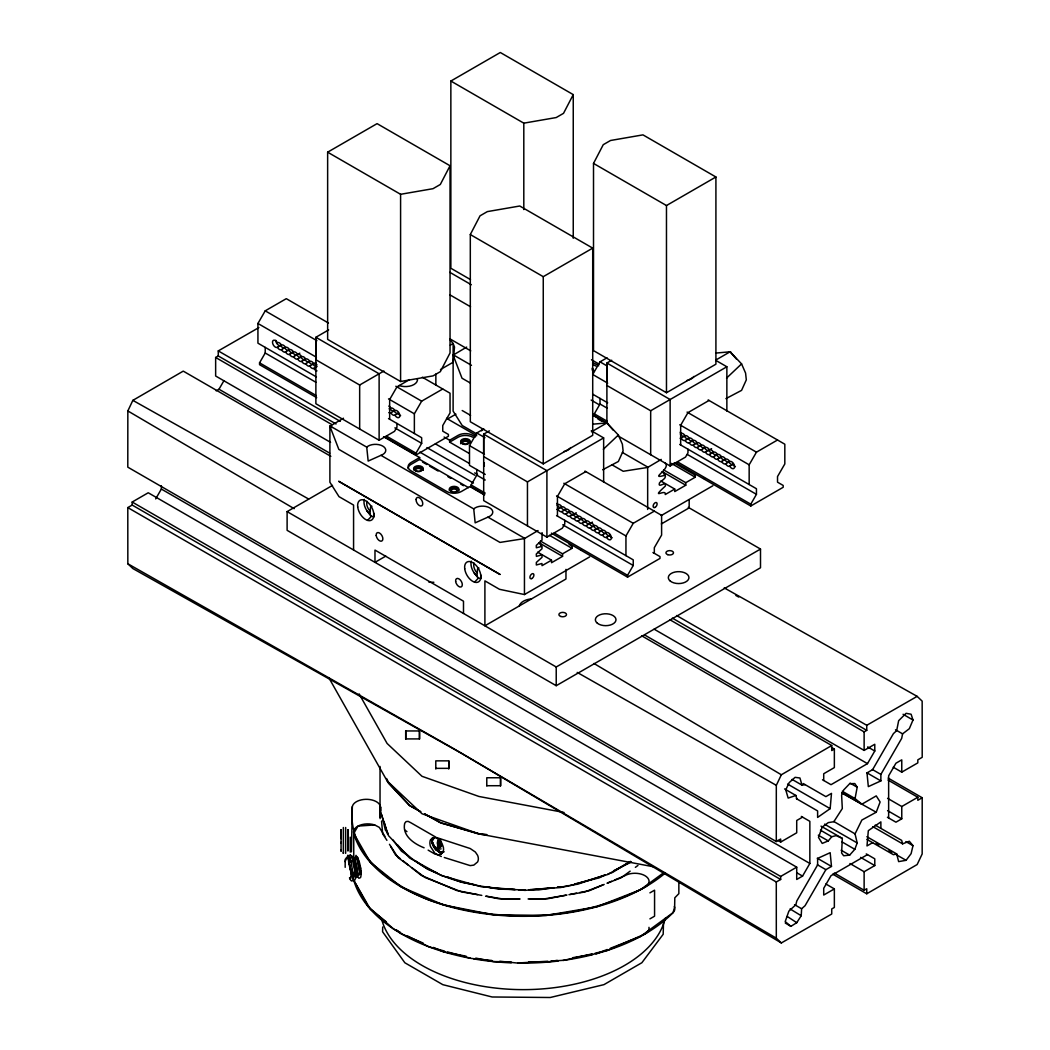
<?xml version="1.0" encoding="UTF-8"?>
<svg xmlns="http://www.w3.org/2000/svg" width="1050" height="1050" viewBox="0 0 1050 1050"><rect width="100%" height="100%" fill="white"/><g stroke="black" fill="none" stroke-linecap="round" stroke-linejoin="round"><path stroke-width="1.5" d="M330.829 456.33L183.251 371.123L132.851 400.365L127.838 410.944L127.798 467.158L776.291 841.562L780.662 839.029L780.662 842.061L777.827 840.42M341.066 843.386L341.066 829.776L341.066 838.648M343.35 852.403L343.35 853.361L343.35 827.492M345.647 853.361L345.647 827.492M347.944 851.064L347.944 846.576M347.944 849.109L347.944 849.804L347.944 831.036M350.227 852.101L350.227 837.165M380.034 817.084L380.034 766.434M380.034 816.624L380.034 807.384L380.743 810.377M405.72 730.957L405.72 738.911L419.501 738.911L419.501 730.957L405.72 730.957L405.72 739.095M435.789 769.007L435.789 760.856L448.757 760.856L448.757 768.994M437.43 845.946C447.733 841.47 427.717 851.078 441.105 848.859M448.757 760.856L448.757 768.351L435.789 768.351M483.683 454.702L483.683 434.162L489.352 430.881M486.78 785.899L486.78 777.761L500.561 777.761L500.561 785.715L486.78 785.715M606.9 383.565L606.9 363.024L611.691 360.242M695.376 474.915L695.244 477.212L685.768 482.685L685.768 485.218L674.743 491.584L674.743 489.051L665.254 494.524C666.579 488.066 649.294 500.771 665.241 486.176C667.511 479.666 657.3 489.352 659.505 482.869C660.699 480.729 667.787 478.039 664.637 474.836M665.254 462.998C671.37 469.022 647.837 480.06 665.241 475.191M776.291 841.562L776.317 785.334L781.344 774.769L831.731 745.526L641.589 635.749M888.142 778.089L922.202 797.751L922.163 853.978L917.149 864.544L866.749 893.786L832.689 874.125M380.1 818.606L380.783 807.437M382.712 926.979L382.594 931.77L404.854 962.771L442.837 984.677L492.122 996.988L550.239 997.5L603.934 984.651L641.878 962.719L663.193 934.264L663.534 921.48M380.481 808.356A14.162 8.177 0 0 0 367.881 799.365A14.162 8.177 0 0 0 352.327 806.649L351.435 851.826M352.708 856.957L353.679 857.561L356.961 874.427L356.449 877.695L357.092 871.159L355.333 861.446L353.679 857.561L350.149 855.041L349.046 856.538M345.174 867.339L345.174 859.254M821.008 826.14L842.31 838.372L841.614 853.02L843.649 855.763L849.647 855.12L854.831 849.319L857.181 842.94L855.054 833.884L861.866 820.037L876.238 812.228L880.123 801.977L876.238 795.887L861.866 804.195L842.047 792.684M801.216 915.731L801.622 908.749L805.074 905.691L825.878 869.663L831.482 866.421L830.169 852.692L817.622 858.414L817.622 864.898L796.819 900.926L795.847 904.746L788.865 911.124L785.216 921.572L790.886 926.349L796.753 922.688L801.216 915.731L790.072 908.933M354.939 858.651L356.016 855.383L358.89 860.606A11.721 2.336 78.5 0 1 359.992 864.806L360.688 868.127M796.333 798.643L817.622 810.928L817.622 817.412L830.169 808.644L831.482 793.393L825.878 796.635L803.171 783.523M353.338 880.294A12.954 2.835 80.9 0 0 355.477 877.367L353.679 857.561L350.149 855.041M438.336 843.544L437.916 844.134L437.837 841.667L438.428 842.861M572.158 546.053L572.04 548.349L562.551 553.822L540.369 541.012M861.866 804.195L855.054 798.578L857.181 787.224L854.831 783.549L849.647 783.72L843.649 789.994L841.614 795.126L842.31 808.553L833.818 821.73L828.279 822.609L822.229 827.072L818.488 837.401L822.229 843.413L828.279 840.906L831.784 836.719L836.141 835.616L842.31 838.372M902.593 733.858L901.674 738.386L880.871 774.414L880.871 780.898L868.324 786.621L866.998 772.892L872.616 769.65L893.419 733.622L896.674 730.629L898.656 720.681L906.071 713.317L911.111 714.223L912.988 720.024L909.326 728.687L902.593 733.858L895.492 729.763M428.151 850.133L434.897 854.044L438.165 854.818L441 854.122L442.942 852.075C445.187 847.271 441.013 843.281 440.212 838.766M872.799 826.639L902.593 843.846L909.326 841.26L912.988 845.657L911.111 853.65L906.071 860.304L898.642 861.617L896.674 853.913L866.867 836.706M441.131 843.544L441.158 844.987M345.056 861.604L347.931 855.396L351.133 860.856L353.259 877.721A12.954 2.822 80.9 0 1 349.479 877.826M440.449 839.462C438.113 839.593 436.761 842.244 437.522 844.331C440.002 848.269 441.853 839.278 440.554 844.738M440.593 839.501L437.837 841.116L437.876 845.158M355.477 877.367L356.961 874.427L356.449 866.158L353.679 857.561M347.931 855.396L351.619 875.28L349.821 878.758L353.259 872.655M450.043 165.756L440.317 184.472L433.02 188.685L400.588 194.302L327.639 152.184L327.639 339.386L400.588 381.504L433.02 375.887L440.317 371.674L450.043 352.958L450.043 165.756L377.081 123.638L327.639 152.184M470.308 234.557L480.034 215.827L487.331 211.614L519.75 206.01L592.712 248.128L592.712 435.33L543.257 463.877L470.308 421.759L470.308 234.557L543.257 276.675L592.712 248.128M450.857 81.047L500.299 52.5L573.247 94.618L563.522 113.334L556.224 117.547L523.806 123.165L450.857 81.047L450.857 268.249L470.492 279.589M593.512 163.419L603.251 144.69L610.536 140.49L642.967 134.873L715.916 176.991L715.916 364.192L666.474 392.739L593.512 350.621L593.512 163.419L666.474 205.537L715.916 176.991M155.689 498.894L161.359 489.064L161.359 485.822M216.195 390.849L218.991 389.235L223.86 380.809M316.431 376.95L257.933 343.179L257.933 323.479L265.217 310.839L286.296 298.673L328.466 323.019M316.68 397.648L259.547 364.665L259.547 362.841L265.217 353.01L265.217 347.392M343.481 418.228L329.897 426.261L329.897 482.226L338.992 496.637L353.574 505.063L353.574 549.99M414.369 433.506L414.369 413.805L421.667 401.166L442.746 388.999M466.686 347.091L453.114 355.123L462.013 378.223L470.348 383.027M422.336 377.212L450.043 393.212L450.043 412.913L442.746 425.552L442.746 431.169L448.416 434.438L448.416 436.262L415.997 454.978L415.997 453.167L421.667 443.336L421.667 437.719L388.526 418.583M485.244 474.429L469.494 465.334L469.494 445.62L476.792 432.981L483.814 428.925A11.458 6.615 60 0 0 481.648 430.789M484.719 494.668L471.122 486.806L471.122 484.982L476.792 475.151L476.792 469.547M607.031 357.801L600.009 361.856L592.712 374.483L607.674 383.132M607.937 423.531L594.326 415.669L594.326 413.844L600.009 404.027L600.009 398.409M565.963 569.376L565.963 579.009L484.903 625.8L484.903 580.873L499.485 589.299L524.449 594.549L524.449 538.584L538.02 530.552M647.666 509.447L647.666 467.447L661.238 459.414M625.944 555.647L625.944 535.946L633.242 523.307L654.321 511.14M652.942 552.523L659.991 556.592L659.991 558.416L627.559 577.133L627.559 575.308L633.242 565.477L633.242 559.86L556.566 515.602M749.162 484.523L749.162 464.809L756.446 452.169L777.525 440.002M708.146 399.945L784.822 444.216L784.822 463.929L777.525 476.556L777.525 482.173L783.195 485.454L783.195 487.279L750.776 505.995L750.776 504.171L756.446 494.34L756.446 488.736L679.77 444.465M825.851 883.982L834.356 888.904L834.356 907.436L831.731 908.946L831.731 914.012L781.344 942.953L461.527 753.362L132.851 568.549L127.838 563.771L127.798 507.596L132.182 505.063L132.182 502.031L148.234 492.765L796.714 867.169L796.714 879.467L802.554 876.094L809.852 863.454L809.852 821.336L801.334 816.428M822.491 779.783L831.009 784.691L867.484 763.639L874.781 750.999L874.781 744.266L864.124 750.409L654.111 629.16M353.732 856.813L353.732 833.411L358.037 826.087L374.679 824.946L379.299 827.374L384.917 836.391M432.233 843.229A10.657 7.573 44.5 0 1 431.917 840.866L433.269 838.622M430.513 839.921L432.311 837.966L436.642 837.572L470.203 848.531L475.348 852.022L477.579 855.304A10.474 8.111 30 0 1 477.566 861.984L473.799 865.121L470.19 865.607L444.308 857.496M433.086 837.48A10.316 7.337 44.4 0 0 433.072 845.906A10.316 7.337 44.4 0 0 440.856 852.666L435.868 849.621L431.878 841.312L434.267 837.887M353.259 877.721L351.619 875.28L348.705 862.509L348.337 858.414L349.479 856.826M442.299 852.679L441 854.122L439.031 851.655L442.299 852.679L442.942 852.075M355.806 859.399L357.63 857.404L361.148 873.39L356.527 876.671L359.651 873.639L361.148 873.39A11.681 3.124 78.7 0 0 360.701 868.14M367.539 520.38L371.477 516.259L374.128 516.797L374.128 513.45M474.548 582.146L478.485 578.025L481.136 578.576L481.136 575.229M435.868 849.621L434.871 846.51M352.642 861.433L357.63 857.404M355.281 870.253L353.404 860.619L356.527 857.587L359.651 873.639L356.829 872.707M352.117 878.417L355.569 875.044L352.117 857.259L349.899 857.614L350.766 862.063M603.33 449.269L618.358 435.028L606.9 422.927L592.856 424.174M726.534 378.131L741.576 363.891L730.104 351.789L716.061 353.049M630.158 871.146L621.062 877.8L607.399 883.129M635.355 867.353L637.954 865.449M663.849 872.589L640.329 889.783L596.689 906.819L546.158 915.416L493.474 914.786L443.599 904.982L401.218 886.922L370.296 862.286L353.732 833.411A14.162 8.177 0 0 1 359.586 825.366A14.162 8.177 0 0 1 374.679 824.946M438.769 842.664C438.69 847.219 437.627 840.997 441 842.572L441.144 846.326L438.742 847.941A5.709 3.334 60.9 0 1 438.165 847.849M630.223 861.669L612.413 872.471L607.884 873.994M330.579 442.365L215.644 376.005L215.644 357.473L218.269 355.963L336.039 423.964M316.982 364.849A4.016 2.323 60 0 0 313.858 363.773A4.016 2.323 60 0 0 309.803 361.436A4.016 2.323 60 0 0 305.747 359.087A4.016 2.31 60 0 0 301.704 356.751A4.016 2.323 60 0 0 297.649 354.414A4.016 2.323 60 0 0 293.593 352.065A4.016 2.323 60 0 0 289.537 349.729A4.016 2.323 60 0 0 285.482 347.392A4.016 2.323 60 0 0 281.439 345.056A4.016 2.31 60 0 0 277.384 342.707A4.016 2.31 60 0 0 273.354 340.358A4.016 2.31 60 0 0 273.354 345.004A4.016 2.31 60 0 0 277.384 347.301L280.626 345.424A4.016 2.31 60 0 0 284.681 347.76A4.016 2.323 60 0 0 288.737 350.109A4.016 2.323 60 0 0 292.779 352.446A4.016 2.323 60 0 0 296.835 354.782A4.016 2.323 60 0 0 300.891 357.118A4.016 2.323 60 0 0 304.946 359.467A4.016 2.31 60 0 0 309.002 361.804A4.016 2.323 60 0 0 313.044 364.14A4.016 2.323 60 0 0 316.168 366.673M277.384 347.301A4.016 2.31 60 0 0 281.439 349.637L284.681 347.76M281.439 349.637A4.016 2.323 60 0 0 285.482 351.973L288.737 350.109M328.65 329.91L315.879 337.286L315.879 359.743L359.664 385.022L383.919 371.017M285.482 351.973A4.016 2.323 60 0 0 289.537 354.309L292.779 352.446M289.537 354.309A4.016 2.323 60 0 0 293.593 356.659L296.835 354.782M297.649 354.414L299.814 353.167M293.593 356.659A4.016 2.323 60 0 0 297.649 358.995L300.891 357.118M297.649 358.995A4.016 2.323 60 0 0 301.704 361.331L304.946 359.467M301.704 361.331A4.016 2.31 60 0 0 305.747 363.681L309.002 361.804M305.747 363.681A4.016 2.323 60 0 0 309.803 366.017L313.044 364.14M313.858 363.773L316.024 362.526M309.803 366.017A4.016 2.323 60 0 0 313.858 368.353L317.1 366.489M450.332 345.135L453.141 343.521L450.135 339.767M409.592 379.588L396.952 386.886L389.655 399.525L389.655 419.226M440.488 369.534L453.141 362.237L454.506 347.038L453.141 343.521L453.114 411.088L462.197 425.499L476.792 433.926M388.841 412.624A4.016 2.323 60 0 0 390.863 412.821L394.104 410.944A4.016 2.323 60 0 0 398.16 413.28A4.016 2.31 60 0 0 400.614 415.642M390.863 412.821A4.016 2.323 60 0 0 394.918 415.157L398.16 413.28M379.116 440.239L379.116 373.787L315.879 337.286L315.879 403.738L379.116 440.239L394.511 431.353L396.952 427.14L396.952 423.439M688.262 507.347L760.502 549.058L760.502 567.774L556.224 685.703L287.109 530.329L287.109 511.613L332.509 485.402M447.405 419.068L455.923 414.146M408.109 468.549A10.316 5.959 0 0 1 411.127 464.349L419.646 459.428L419.646 457.564L411.127 462.473A10.316 5.959 0 0 0 411.127 470.899L446.801 491.492A10.316 5.959 0 0 0 461.396 491.492L469.901 486.57L484.05 494.747M444.084 437.036L449.636 440.239L458.141 435.33A10.316 5.959 0 0 1 472.736 435.33L475.479 436.905M449.636 440.239L449.636 442.116L458.141 437.194A10.316 5.959 0 0 1 472.736 437.194M591.439 431.852L606.9 422.927L613.226 430.185M716.061 359.901L730.104 351.789L730.918 352.262M385.796 556.106L374.981 562.341L374.981 550.082L463.496 601.191L463.496 613.449M483.683 456.619L527.454 481.898L603.645 437.902L603.645 482.199M606.9 385.481L650.672 410.76L726.862 366.765L726.862 411.075M585.821 471.594L564.742 483.761L557.445 496.401L557.445 516.101M709.026 400.457L687.96 412.624L680.663 425.263L680.663 444.977M556.92 509.421A4.016 2.323 60 0 0 557.852 509.224L561.094 507.347A4.016 2.323 60 0 0 565.149 509.696A4.016 2.323 60 0 0 569.205 512.033A4.016 2.323 60 0 0 573.247 514.369A4.016 2.323 60 0 0 577.303 516.718A4.016 2.323 60 0 0 581.359 519.054A4.016 2.323 60 0 0 585.414 521.391A4.016 2.323 60 0 0 589.47 523.727A4.016 2.31 60 0 0 593.512 526.076A4.016 2.323 60 0 0 597.568 528.413A4.016 2.323 60 0 0 601.624 530.749A4.016 2.323 60 0 0 605.679 533.098A4.016 2.31 60 0 0 609.735 535.434A4.016 2.31 60 0 0 612.189 537.797M680.138 438.283A4.016 2.323 60 0 0 681.069 438.086L684.311 436.209A4.016 2.323 60 0 0 688.354 438.559A4.016 2.323 60 0 0 692.409 440.895A4.016 2.323 60 0 0 696.465 443.231A4.016 2.323 60 0 0 700.521 445.581A4.016 2.323 60 0 0 704.576 447.917A4.016 2.323 60 0 0 708.619 450.253A4.016 2.323 60 0 0 712.674 452.589A4.016 2.31 60 0 0 716.73 454.939A4.016 2.323 60 0 0 720.786 457.275A4.016 2.323 60 0 0 724.841 459.611A4.016 2.323 60 0 0 728.884 461.961A4.016 2.31 60 0 0 732.939 464.297A4.016 2.31 60 0 0 735.394 466.659M557.852 509.224A4.016 2.323 60 0 0 561.908 511.56L565.149 509.696M681.069 438.086A4.016 2.323 60 0 0 685.112 440.423L688.354 438.559M561.908 511.56A4.016 2.323 60 0 0 565.963 513.909L569.205 512.033M685.112 440.423A4.016 2.323 60 0 0 689.168 442.772L692.409 440.895M565.963 513.909A4.016 2.323 60 0 0 570.006 516.246L573.247 514.369M689.168 442.772A4.016 2.323 60 0 0 693.223 445.108L696.465 443.231M556.92 503.37A4.016 2.323 60 0 1 557.852 504.643A4.016 2.323 60 0 1 561.908 506.979A4.016 2.323 60 0 1 565.963 509.316A4.016 2.323 60 0 1 570.006 511.652A4.016 2.323 60 0 1 574.061 514.001L576.227 512.754M570.006 516.246A4.016 2.323 60 0 0 574.061 518.582L577.303 516.718M693.223 445.108A4.016 2.323 60 0 0 697.279 447.444L700.521 445.581M546.906 537.114L546.906 470.663L483.683 434.162L483.683 500.614L546.906 537.114L562.314 528.229L564.742 524.016L564.742 520.314M617.833 435.789L670.123 465.977L685.519 457.091L687.96 452.878L687.96 449.19M574.061 518.582A4.016 2.323 60 0 0 578.117 520.918L581.359 519.054M697.279 447.444A4.016 2.323 60 0 0 701.334 449.794L704.576 447.917M578.117 520.918A4.016 2.323 60 0 0 582.173 523.268L585.414 521.391M701.334 449.794A4.016 2.323 60 0 0 705.377 452.13L708.619 450.253M680.138 432.246A4.016 2.323 60 0 1 681.069 433.506A4.016 2.323 60 0 1 685.112 435.842A4.016 2.323 60 0 1 689.168 438.178A4.016 2.323 60 0 1 693.223 440.527A4.016 2.323 60 0 1 697.279 442.864A4.016 2.323 60 0 1 701.334 445.2A4.016 2.323 60 0 1 705.377 447.536A4.016 2.323 60 0 1 709.433 449.886L711.598 448.639M582.173 523.268A4.016 2.323 60 0 0 586.228 525.604L589.47 523.727M705.377 452.13A4.016 2.323 60 0 0 709.433 454.466L712.674 452.589M574.061 514.001A4.016 2.323 60 0 1 578.117 516.337A4.016 2.323 60 0 1 582.173 518.674A4.016 2.323 60 0 1 586.228 521.023A4.016 2.31 60 0 1 590.271 523.359L592.436 522.113M586.228 525.604A4.016 2.31 60 0 0 590.271 527.94L593.512 526.076M709.433 454.466A4.016 2.31 60 0 0 713.488 456.803L716.73 454.939M590.271 527.94A4.016 2.323 60 0 0 594.326 530.289L597.568 528.413M713.488 456.803A4.016 2.323 60 0 0 717.544 459.152L720.786 457.275M594.326 530.289A4.016 2.323 60 0 0 598.382 532.626L601.624 530.749M717.544 459.152A4.016 2.323 60 0 0 721.599 461.488L724.841 459.611M562.551 553.822L562.551 556.356L551.526 562.721L551.526 560.188L542.049 565.661L541.944 563.509L536.327 564.979L536.353 562.433L542.036 557.314L541.944 554.899L536.406 556.382L536.288 554.006L541.984 548.796L542.036 546.328L536.353 547.772L536.288 545.396L542.01 540.133L542.049 532.639M598.382 532.626A4.016 2.323 60 0 0 602.438 534.962L605.679 533.098M721.599 461.488A4.016 2.323 60 0 0 725.642 463.824L728.884 461.961M602.438 534.962A4.016 2.31 60 0 0 606.493 537.298L609.735 535.434M725.642 463.824A4.016 2.31 60 0 0 729.697 466.174L732.939 464.297M524.449 594.549L589.628 556.907M661.238 515.563L712.845 485.769M661.342 523.937L689.168 507.872L689.168 499.839M287.109 511.613L556.224 666.986L760.502 549.058M630.551 861.367L607.832 874.479L568.588 886.161L557.288 887.263L560.451 886.725M823.712 780.478L823.712 773.745L834.356 767.589L834.356 749.057L831.731 750.579L831.731 745.526M669.716 619.644L864.124 731.876L866.749 730.354L866.749 725.301L676.607 615.523M649.924 892.854L654.57 890.177L654.57 916.191L649.924 918.868M802.554 817.123L796.714 820.496L796.714 832.794L780.662 842.061M893.261 767.222L901.766 772.144L917.818 762.878L917.818 759.846L922.202 757.312L922.163 701.138L917.149 696.36L724.224 587.882M132.182 502.031L780.662 876.435L796.714 867.169M887.578 798.328L901.766 806.518L917.818 797.252L917.818 800.284L922.202 797.751M127.798 507.596L776.291 881.987L780.662 879.467L780.662 876.435M901.766 806.518L901.766 818.816L895.939 822.189L887.421 817.267M872.616 842.678L866.998 845.919L868.324 830.668L880.871 821.901L880.871 828.384M867.484 854.621L831.009 875.674L823.712 888.313L823.712 895.046L834.356 888.904M849.936 863.52L864.124 871.723L874.781 865.567L874.781 858.821L866.263 853.913M834.33 873.049L864.124 890.256L866.749 888.733L866.749 893.786M218.269 355.963L218.269 350.91L258.864 327.587M866.749 725.301L917.149 696.36M438.69 842.717L441 842.572M438.454 842.047L441.315 841.903L438.454 842.047L438.034 841.312L438.546 842.008M725.918 398.633L741.576 390.364L746.314 379.864L745.579 373.078L741.576 363.891M602.7 469.77L618.358 461.501L623.109 451.001L622.374 444.216L618.358 435.028M605.181 874.926L599.34 877.8L574.613 884.034M613.922 870.608L631.418 861.984M473.734 508.909L475.164 522.847L487.961 517.125A10.316 5.959 0 0 0 489.759 507.872A10.316 5.959 0 0 0 473.734 508.909L380.953 455.346L368.169 461.068L366.726 447.129L330.067 425.972M604.183 884.415L589.378 890.663L579.758 892.526M607.149 883.168L611.586 881.291M614.539 880.044L624.908 875.661A14.162 8.177 0 0 1 644.923 875.661A14.162 8.177 0 0 1 644.936 887.224C578.826 921.756 498.803 923.908 428.846 899.968C389.931 883.877 346.986 854.359 352.327 806.649M602.844 884.914L584.614 892.028L568.969 894.692M607.228 949.502L596.689 953.61L572.998 957.653M610.234 948.334L640.329 936.574L672.997 912.712L674.625 907.279L674.809 897.789L678.851 893.655L678.851 882.276M441.42 843.216L441.039 844.515M604.866 875.017L577.684 884.205L569.848 885.36M796.819 798.919L795.887 795.467L788.156 798.079L785.741 789.849L789.233 782.552L795.086 777.341L799.929 777.997L802.016 785.138L805.074 784.626M568.418 885.583L560.687 887.539L530.079 889.599M896.674 853.913L893.419 854.687L866.933 839.409M592.003 953.912L563.968 960.291L551.106 961.052M595.114 953.203L607.569 950.368L644.923 934.028A14.162 8.177 0 0 0 648.979 927.334M566.921 895.02L547.667 898.761L528.097 898.944M570.124 894.403L576.542 893.156M565.845 895.23L542.391 899.22L529.357 899.062M557.209 960.343L546.158 962.22L528.596 962.01M353.404 860.619L354.887 860.383M355.569 875.044L353.364 875.398L352.209 869.466M647.666 467.447L623.214 471.279L611.992 464.809M524.449 538.584L499.997 542.417L338.809 449.361L329.897 426.261L332.233 427.508M554.19 887.644L538.519 889.928L528.99 889.744M552.457 887.722L525.039 890.387L518.556 889.849M525.249 889.914C480.966 889.297 427.678 880.241 397.425 844.804M547.89 961.236L517.335 963.034L499.813 961.288M438.651 847.888L440.882 846.786L440.908 842.625M519.96 899.01L503.659 899.168L486.478 896.201M429.004 582.264L433.86 582.264M519.579 898.944L498.396 898.695L485.572 896.175M511.035 961.8L493.474 961.59L475.781 958.112M514.684 889.481L498.803 889.166L486.189 886.83M486.176 834.75L481.32 834.343L441.604 823.2L424.922 814.013M515.314 889.586L481.32 886.751L441.604 875.621L409.644 858.021L388.487 835.642L380.126 810.6M491.859 960.487L471.148 958.414L447.641 951.943M486.885 834.592L477.304 833.595L439.792 822.465L424.659 813.986M481.792 895.388L461.501 891.87L425.145 877.551L412.23 868.022M346.08 858.008L348.337 858.414L351.133 860.856M475.151 884.783L460.963 882.144L447.339 876.868M564.021 812.477L478.918 796.464L422.008 776.304L387.096 743.453L359.126 693.919M653.953 866.854L478.918 833.897L422.008 813.75L387.096 780.898L328.755 677.591M477.566 894.6L456.737 890.505L421.326 875.411L402.872 860.711M466.121 956.209L443.599 951.786L433.374 947.428M444.517 951.077L428.846 946.772L407.676 936.075M441.315 856.511L435.041 853.44L430.513 846.602A10.487 6.497 56 0 1 430.513 839.921M436.734 872.76L427.639 869.242L415.879 861.131M423.137 943.058L401.218 933.712L396.27 929.775M400.614 932.518L393.553 928.961L367.92 906.308L353.824 880.491M420.761 811.729L409.644 805.599L388.487 783.221L387.502 780.281M841.942 793.078L876.238 812.228M420.538 811.676L409.526 805.508L387.529 781.646L386.649 778.509M132.851 400.365L308.621 499.012M735.879 595.455L738.728 597.069M577.211 672.42L776.317 785.334M127.838 563.771L452.051 747.718L776.317 938.175L781.344 942.953M818.317 835.222L828.279 840.906M569.048 544.386L572.092 546.131M905.874 841.588L912.988 845.657M876.212 843.203L879.06 844.83M889.009 850.539L891.857 852.167M896.122 854.608L906.071 860.304M842.271 791.241L855.054 798.578M824.526 824.158L857.181 842.94M715.864 360.413L726.862 366.765M449.846 272.344L471.332 284.76M600.009 361.856L606.808 365.781M687.067 412.112L756.446 452.169M591.504 359.756L599.091 364.127M598.697 365.781L595.954 364.192A10.316 5.959 0 0 0 592.607 362.906M679.77 424.751L749.162 464.809M450.043 294.932L470.558 306.771M592.712 394.196L607.674 402.833M600.009 404.027L607.044 408.096M687.383 454.479L756.446 494.34M591.15 400.063L598.749 404.486M594.326 413.844L607.018 421.168M677.486 461.856L750.776 504.171M675.951 462.801L750.776 505.995M593.119 415.433L606.992 423.452M597.975 419.016L602.201 421.457M674.1 462.932L695.244 475.125M671.278 463.378L695.244 477.212M450.043 338.914L470.715 350.858M663.587 469.875L685.768 482.685M685.768 485.218L662.261 471.647A7.796 4.502 0 0 1 664.492 475.335M591.281 430.762L603.645 437.902M453.285 354.834L471.476 365.334M622.453 452.498L647.824 467.145M660.87 481.044L674.743 489.051M584.929 471.083L661.605 515.353L661.605 535.067L654.321 547.693L654.321 553.311M470.571 415.354L462.197 410.524M265.217 310.839L316.916 340.686M395.824 386.242L421.667 401.166M476.792 432.981L484.956 437.706M563.863 483.249L633.242 523.307M446.565 418.346L476.726 435.763M257.933 323.479L316.431 357.249M388.526 398.882L414.369 413.805M469.494 445.62L484.457 454.256M556.566 495.889L625.944 535.946M449.636 442.116L469.179 453.403M435.383 443.848L469.245 463.378M474.692 472.881L477.514 474.508M265.217 353.01L315.958 382.305M394.892 427.875L421.667 443.336M476.792 475.151L485.244 480.034M562.761 524.79L633.242 565.477M426.917 447.576L474.876 475.243M419.856 452.104L473.432 483.026M259.547 362.841L315.932 395.391M386.4 436.078L415.997 453.167M471.122 484.982L485.205 493.119M554.269 532.993L627.559 575.308M384.707 436.918L415.997 454.978M551.381 533.151L627.559 577.133M383.565 436.734L419.646 457.564M419.646 459.428L468.51 487.633M422.599 462.079L426.838 464.52M429.647 466.148L438.113 471.03M447.983 476.726L450.804 478.354M460.661 484.05L463.483 485.678M549.478 535.329L572.04 548.349M218.269 350.91L340.305 421.365M672.354 618.122L866.749 730.354M562.551 556.356L539.044 542.784A7.796 4.502 0 0 1 541.275 546.472M215.644 357.473L331.997 424.659M487.961 517.125L524.619 538.283M537.666 552.182L551.526 560.188M867.681 746.904L874.781 750.999M218.991 389.235L329.674 453.141M644.7 635.014L867.484 763.639M872.353 769.492L880.871 774.414M831.521 747.416L834.356 749.057M888.024 780.045L917.818 797.252M866.683 772.695L880.871 780.898M887.578 810.626L901.766 818.816M875.188 825.103L901.674 840.394L902.593 843.846M787.592 784.061L830.169 808.644M784.586 788.944L795.887 795.467M842.061 841.942L854.831 849.319M820.431 830.156L831.784 836.719M860.593 857.378L874.781 865.567M841.129 850.211L849.647 855.12M817.294 858.231L831.482 866.421M817.359 864.754L825.878 869.663M161.359 489.064L809.852 863.454M796.871 872.826L802.554 876.094M132.182 505.063L780.662 879.467M794.548 904.68L801.622 908.749M424.095 847.796C414.159 843.924 401.887 835.695 404.709 823.305L406.048 821.599L408.096 821.362L410.576 822.596L434.897 836.627L441.013 841.785M850.08 783.116L857.181 787.224M792.081 779.402L802.016 785.138M903.066 714.276L912.988 720.024M833.805 821.494L855.054 833.884M127.838 410.944L294.171 508.673M785.256 923.016L790.886 926.349M593.959 663.482L781.344 774.769M436.209 849.279L439.95 851.563M787.211 916.427L796.753 922.688M441.197 852.6L435.304 848.702L431.917 840.866M406.717 854.805L401.494 851.196L392.91 839.895M404.709 829.999L406.954 831.613M408.345 865.161L398.016 857.548L389.471 844.318M478.485 578.025L473.865 572.512A11.458 6.615 60 0 1 471.306 561.146M371.477 516.259L366.87 510.746A11.458 6.615 60 0 1 364.298 499.38M400.417 858.756L395.496 854.831L390.613 846.313M386.374 921.9L370.296 909.09L353.732 880.215A171.951 99.278 0 0 0 470.492 958.296M441.591 846.195L440.842 845.355M730.104 351.789L736.444 359.048M473.865 572.512L477.369 576.988M366.87 510.746L370.361 515.209M388.146 833.621L385.298 829.854L381.793 814.879M355.477 872.301L356.961 874.427M386.912 840.341L382.646 833.739L381.557 821.047M357.643 876.514L358.89 878.259L360.504 877.616A11.668 3.084 79 0 0 361.121 873.364M351.697 856.472L353.338 860.501M351.619 875.28L348.337 858.414M384.011 821.507L387.529 834.067M354.322 859.806L355.989 868.416M476.989 576.188L477.514 569.139A3.964 3.242 62.9 0 1 478.931 567.984M369.994 514.408L370.506 507.36A3.964 3.242 62.9 0 1 371.923 506.205M776.291 881.987L776.317 938.175M347.944 831.101L347.944 829.776L347.944 833.306M347.944 834.146L347.944 845.854M341.066 849.752L341.066 851.064L341.066 842.192M901.766 772.144L901.766 759.846L895.939 763.219L888.641 775.845L888.641 817.976M864.124 731.876L864.124 750.409M864.124 871.723L864.124 890.256M670.123 465.977L670.123 399.525L606.9 363.024L606.9 423.189M666.474 205.537L666.474 392.739M650.672 410.76L650.672 454.755M573.247 94.618L573.247 238.245M556.224 666.986L556.224 685.703M543.257 276.675L543.257 463.877M527.454 481.898L527.454 525.879M523.806 123.165L523.806 209.567M500.561 777.761L500.561 785.899M435.855 374.023L435.855 385.324M419.501 730.957L419.501 739.095M400.588 194.302L400.588 381.504M359.664 385.022L359.664 429.004M570.701 447.576A11.458 6.615 0 0 1 563.666 451.631M606.493 537.298A4.016 2.31 60 0 0 610.509 539.661A4.016 2.31 60 0 0 610.509 535.014A4.016 2.31 60 0 0 606.493 532.717A4.016 2.31 60 0 0 602.438 530.381A4.016 2.323 60 0 0 598.382 528.032A4.016 2.323 60 0 0 594.326 525.696A4.016 2.323 60 0 0 590.271 523.359M484.404 466.016A4.016 2.31 60 0 1 484.404 463.024M561.094 507.347A4.016 2.323 60 0 1 557.038 505.011M729.697 466.174A4.016 2.31 60 0 0 733.727 468.523A4.016 2.31 60 0 0 733.727 463.877A4.016 2.31 60 0 0 729.697 461.58A4.016 2.31 60 0 0 725.642 459.244A4.016 2.323 60 0 0 721.599 456.908A4.016 2.323 60 0 0 717.544 454.558A4.016 2.323 60 0 0 713.488 452.222A4.016 2.31 60 0 0 709.433 449.886M684.311 436.209A4.016 2.323 60 0 1 680.256 433.873M693.906 376.438A11.458 6.615 0 0 1 686.871 380.494M316.982 370.886A4.016 2.323 60 0 1 313.858 368.353M388.841 406.074A4.016 2.323 60 0 1 390.863 408.227A4.016 2.323 60 0 1 394.918 410.576A4.016 2.31 60 0 1 398.947 412.86A4.016 2.31 60 0 1 398.947 417.506A4.016 2.31 60 0 1 394.918 415.157M417.414 378.853A12.036 6.943 0 0 1 411.863 385.521A12.036 6.943 0 0 1 399.053 385.521M280.626 345.424A4.016 2.31 60 0 1 277.528 344.374A4.016 2.31 60 0 1 275.756 340.318M389.13 408.791A4.016 2.323 60 0 0 390.062 408.608A4.016 2.323 60 0 0 394.104 410.944M437.64 850.776A10.657 7.573 44.5 0 1 434.634 847.914M442.102 852.298A10.316 5.959 60 0 1 438.939 851.301M444.15 851.707A10.316 5.959 60 0 1 438.441 851.576M665.267 918.251A143.299 82.766 0 0 1 522.926 989.638A143.299 82.766 0 0 1 381.294 917.831M439.871 851.799A10.316 7.337 44.4 0 1 432.442 839.16M665.175 873.141A171.951 99.264 0 0 1 486.229 913.959A171.951 99.264 0 0 1 353.745 833.411M674.323 906.504A14.162 8.177 0 0 1 672.997 912.712A171.951 99.278 0 0 1 595.914 953.82M592.817 954.634A171.951 99.278 0 0 1 562.984 960.422M558.193 961.039A171.951 99.278 0 0 1 517.755 963.047M511.219 962.85A171.951 99.278 0 0 1 473.734 958.886M353.43 858.454A9.398 2.047 80.9 0 1 356.199 866.303A9.398 2.047 80.9 0 1 356.541 875.687M366.726 447.129A10.316 5.959 0 0 1 382.764 446.092A10.316 5.959 0 0 1 380.953 455.346M476.989 572.827A7.56 4.371 60 0 1 474.114 563.128M369.994 511.061A7.56 4.371 60 0 1 367.119 501.349M519.343 605.916A14.332 8.269 0 0 1 531.51 598.894M581.726 549.675A2.822 1.627 -60 0 1 580.926 549.701M452.104 491.794A2.822 1.627 0 0 1 452.261 489.405A2.822 1.627 0 0 1 456.356 489.681A2.822 1.627 0 0 1 455.595 492.017M449.308 490.337A4.817 2.783 0 0 1 454.637 487.883A4.817 2.783 0 0 1 458.876 490.954M413.648 469.744A4.817 2.783 0 0 1 418.963 467.289A4.817 2.783 0 0 1 423.216 470.361M460.898 443.822A4.817 2.783 0 0 1 463.851 440.291A4.817 2.783 0 0 1 469.993 441.998M539.044 543.244A7.796 4.502 0 0 1 540.894 544.95M704.944 478.551A2.822 1.627 -60 0 1 703.592 478.078M592.607 364.77A10.316 5.959 0 0 1 595.954 366.069M592.056 368.314A4.817 2.783 0 0 1 592.738 371.752M592.056 369.81A4.817 2.783 0 0 1 593.434 372.081M662.261 472.119A7.796 4.502 0 0 1 664.099 473.812M499.997 574.429L338.809 481.359L499.997 574.429M560.818 616.468A3.78 2.179 0 0 0 566.501 614.578A3.78 2.179 0 0 0 560.818 612.675A3.78 2.179 0 0 0 560.818 616.468M667.826 554.689A3.78 2.179 0 0 0 673.496 552.799A3.78 2.179 0 0 0 667.826 550.909A3.78 2.179 0 0 0 667.826 554.689M670.346 581.149A10.316 5.959 0 0 0 688.104 579.967A10.316 5.959 0 0 0 677.447 571.686A10.316 5.959 0 0 0 670.346 581.149M597.398 623.267A10.316 5.959 0 0 0 615.143 622.086A10.316 5.959 0 0 0 604.498 613.804A10.316 5.959 0 0 0 597.398 623.267M464.717 568.746A11.458 6.615 60 0 0 477.789 582.225A11.458 6.615 60 0 0 475.702 564.979A11.458 6.615 60 0 0 464.717 568.746M357.722 506.979A11.458 6.615 60 0 0 370.794 520.446A11.458 6.615 60 0 0 368.694 503.199A11.458 6.615 60 0 0 357.722 506.979M376.202 535.553A4.738 2.73 60 0 0 381.609 541.117A4.738 2.73 60 0 0 380.743 533.991A4.738 2.73 60 0 0 376.202 535.553M455.648 581.411A4.738 2.73 60 0 0 461.042 586.976A4.738 2.73 60 0 0 460.189 579.849A4.738 2.73 60 0 0 455.648 581.411M416.062 499.472A4.738 2.73 60 0 0 420.853 506.021A4.738 2.73 60 0 0 421.286 499.577A4.738 2.73 60 0 0 416.062 499.472M531.759 578.576A2.822 1.627 -60 0 0 533.715 574.166A2.822 1.627 -60 0 0 530.263 575.846A2.822 1.627 -60 0 0 531.759 578.576M415.564 470.794A4.817 2.783 0 0 0 423.216 468.864A4.817 2.783 0 0 0 416.509 466.003A4.817 2.783 0 0 0 415.564 470.794M451.238 491.387A4.817 2.783 0 0 0 458.876 489.458A4.817 2.783 0 0 0 452.169 486.596A4.817 2.783 0 0 0 451.238 491.387M462.577 443.651A4.817 2.783 0 0 0 470.229 441.722A4.817 2.783 0 0 0 463.523 438.861A4.817 2.783 0 0 0 462.577 443.651M416.758 471.358A2.822 1.627 0 0 0 421.234 470.229A2.822 1.627 0 0 0 417.296 468.562A2.822 1.627 0 0 0 416.758 471.358M463.772 444.216A2.822 1.627 0 0 0 468.248 443.087A2.822 1.627 0 0 0 464.31 441.42A2.822 1.627 0 0 0 463.772 444.216M654.977 507.439A2.822 1.627 -60 0 0 656.919 503.029A2.822 1.627 -60 0 0 653.481 504.709A2.822 1.627 -60 0 0 654.977 507.439"/></g></svg>
